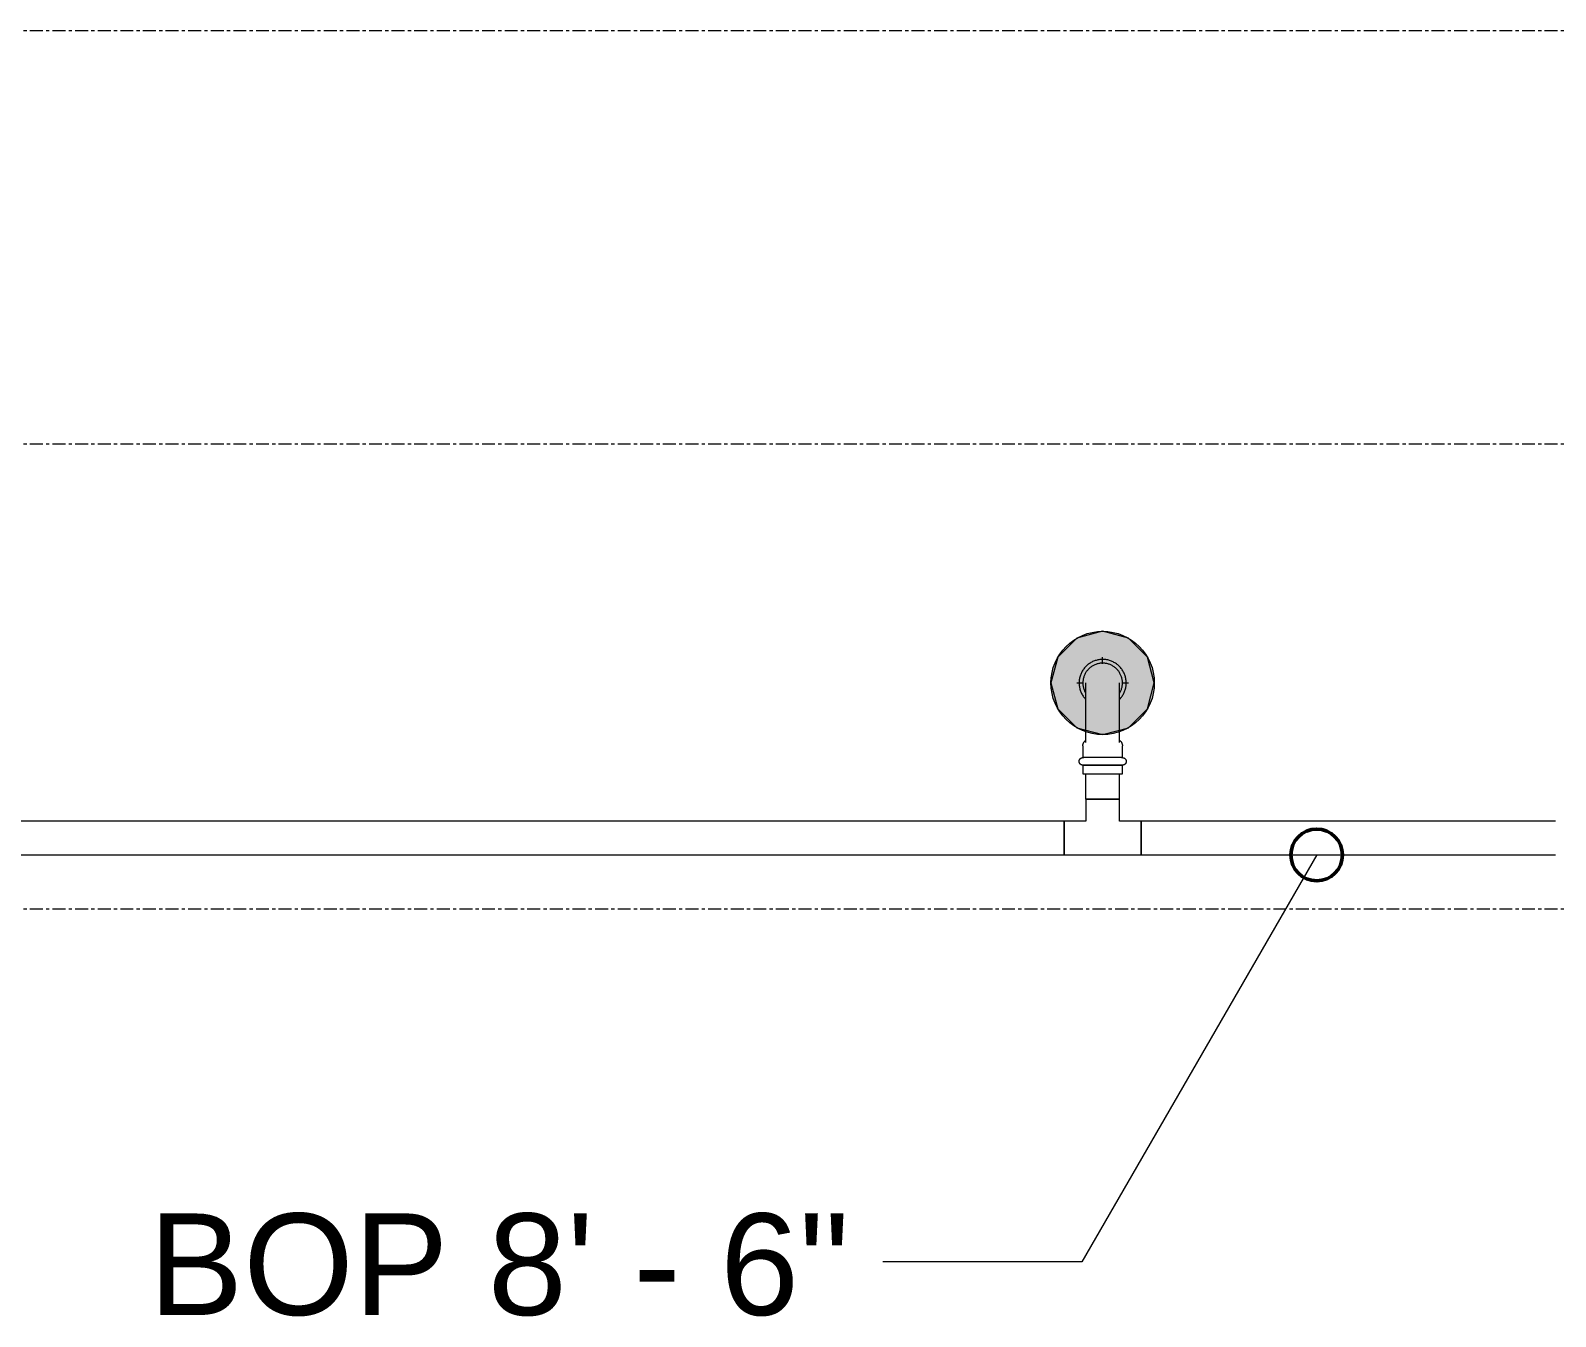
# Model space of a CAD drawing. Header units: inches. Extents: x -3679 to 241, y -496 to 1784.
# Drawn here: x -1873.5 to -1814.5, y 443.2 to 493 of the extents above; entities that cross this region are included whole.
import ezdxf

# ---------------------------------------------------------------- set-up
doc = ezdxf.new("R2010")
doc.units = ezdxf.units.IN
doc.header["$MEASUREMENT"] = 0
doc.linetypes.add('Grid Line', pattern=[0.875, 0.5, -0.125, 0.125, -0.125])
for name, color, linetype, lineweight in [('A-ANNO-NOTE', 250, 'Continuous', 9), ('G-ANNO-DIMS', 251, 'Continuous', 9), ('P-PIPE', 1, 'Continuous', 9), ('P-PIPE-CNTR', 1, 'Continuous', 9), ('S-GRID', 8, 'Continuous', 9)]:
    doc.layers.add(name, color=color, linetype=linetype, lineweight=lineweight)
doc.styles.add('Arial', font='arial.ttf', dxfattribs={"height": 3.934132})

# ---------------------------------------------------------------- blocks, each defined once
blk = doc.blocks.new('Victaulic-VicPress316-Elbow 90-45deg Style P568_P571 - Standard-V26-SECOND LEVEL')
at = {"layer": 'P-PIPE'}
for p, q in [((-1832.658, 466.35), (-1832.658, 465.444)), ((-1831.343, 465.444), (-1831.343, 466.35)), ((-1832.767, 465.304), (-1832.767, 464.852)), ((-1831.234, 464.852), (-1831.234, 465.304)), ((-1832.767, 464.561), (-1832.767, 464.223)), ((-1832, 464.852), (-1832.767, 464.852)), ((-1832, 464.561), (-1832.767, 464.561)), ((-1831.234, 464.852), (-1832, 464.852)), ((-1831.234, 464.561), (-1832, 464.561)), ((-1831.234, 464.223), (-1831.234, 464.561)), ((-1832.767, 464.223), (-1832, 464.223)), ((-1832, 464.223), (-1831.234, 464.223))]:
    blk.add_line(p, q, dxfattribs=at)
at = {"layer": 'P-PIPE', "flags": 128}
for points in [[(-1832, 468.655), (-1832.036, 468.654), (-1832.073, 468.652), (-1832.109, 468.648), (-1832.145, 468.643), (-1832.181, 468.637), (-1832.217, 468.629), (-1832.252, 468.619), (-1832.287, 468.609), (-1832.321, 468.596), (-1832.355, 468.583), (-1832.388, 468.568), (-1832.421, 468.552), (-1832.453, 468.534), (-1832.484, 468.515), (-1832.515, 468.496), (-1832.545, 468.474), (-1832.573, 468.452), (-1832.601, 468.428), (-1832.628, 468.404), (-1832.654, 468.378), (-1832.679, 468.352), (-1832.703, 468.324), (-1832.726, 468.295), (-1832.747, 468.266), (-1832.767, 468.236), (-1832.787, 468.204), (-1832.804, 468.173), (-1832.821, 468.14), (-1832.836, 468.107), (-1832.85, 468.073), (-1832.863, 468.039), (-1832.874, 468.004), (-1832.883, 467.969), (-1832.892, 467.934), (-1832.899, 467.898), (-1832.904, 467.862), (-1832.908, 467.825), (-1832.911, 467.789), (-1832.912, 467.753), (-1832.912, 467.716), (-1832.91, 467.68), (-1832.907, 467.643), (-1832.902, 467.607), (-1832.896, 467.571), (-1832.888, 467.536), (-1832.879, 467.5), (-1832.869, 467.465), (-1832.857, 467.431), (-1832.844, 467.397), (-1832.829, 467.363), (-1832.813, 467.33), (-1832.796, 467.298), (-1832.778, 467.267), (-1832.758, 467.236), (-1832.737, 467.206), (-1832.715, 467.177), (-1832.692, 467.149), (-1832.668, 467.122)], [(-1831.343, 467.111), (-1831.321, 467.134), (-1831.297, 467.162), (-1831.274, 467.19), (-1831.253, 467.22), (-1831.233, 467.25), (-1831.213, 467.281), (-1831.196, 467.313), (-1831.179, 467.345), (-1831.164, 467.379), (-1831.15, 467.412), (-1831.137, 467.447), (-1831.126, 467.481), (-1831.117, 467.516), (-1831.108, 467.552), (-1831.101, 467.588), (-1831.096, 467.624), (-1831.092, 467.66), (-1831.089, 467.696), (-1831.088, 467.733), (-1831.088, 467.769), (-1831.09, 467.806), (-1831.093, 467.842), (-1831.098, 467.878), (-1831.104, 467.914), (-1831.112, 467.95), (-1831.121, 467.985), (-1831.131, 468.02), (-1831.143, 468.055), (-1831.156, 468.089), (-1831.171, 468.122), (-1831.187, 468.155), (-1831.204, 468.187), (-1831.222, 468.219), (-1831.242, 468.25), (-1831.263, 468.28), (-1831.285, 468.309), (-1831.308, 468.337), (-1831.332, 468.364), (-1831.358, 468.39), (-1831.384, 468.415), (-1831.411, 468.439), (-1831.44, 468.462), (-1831.469, 468.484), (-1831.499, 468.505), (-1831.53, 468.524), (-1831.561, 468.542), (-1831.594, 468.559), (-1831.627, 468.575), (-1831.66, 468.589), (-1831.694, 468.602), (-1831.729, 468.614), (-1831.764, 468.624), (-1831.8, 468.633), (-1831.835, 468.64), (-1831.871, 468.646), (-1831.908, 468.65), (-1831.944, 468.653), (-1831.98, 468.655), (-1832, 468.655)], [(-1832, 468.509), (-1832.031, 468.509), (-1832.061, 468.507), (-1832.092, 468.504), (-1832.122, 468.5), (-1832.152, 468.494), (-1832.182, 468.487), (-1832.212, 468.479), (-1832.241, 468.47), (-1832.27, 468.46), (-1832.298, 468.449), (-1832.326, 468.436), (-1832.354, 468.423), (-1832.381, 468.408), (-1832.407, 468.392), (-1832.433, 468.375), (-1832.458, 468.358), (-1832.482, 468.339), (-1832.505, 468.319), (-1832.528, 468.298), (-1832.55, 468.277), (-1832.571, 468.254), (-1832.591, 468.231), (-1832.61, 468.207), (-1832.628, 468.182), (-1832.645, 468.157), (-1832.661, 468.131), (-1832.676, 468.104), (-1832.69, 468.077), (-1832.703, 468.049), (-1832.714, 468.021), (-1832.725, 467.992), (-1832.734, 467.963), (-1832.743, 467.933), (-1832.75, 467.903), (-1832.755, 467.873), (-1832.76, 467.843), (-1832.763, 467.812), (-1832.766, 467.782), (-1832.766, 467.751), (-1832.766, 467.72), (-1832.765, 467.69), (-1832.762, 467.659), (-1832.758, 467.629), (-1832.753, 467.599), (-1832.746, 467.569), (-1832.739, 467.539), (-1832.73, 467.51), (-1832.72, 467.481), (-1832.709, 467.452), (-1832.697, 467.424), (-1832.684, 467.396), (-1832.669, 467.369), (-1832.658, 467.349)], [(-1831.339, 467.355), (-1831.324, 467.382), (-1831.31, 467.409), (-1831.297, 467.437), (-1831.286, 467.465), (-1831.275, 467.494), (-1831.266, 467.523), (-1831.257, 467.553), (-1831.25, 467.582), (-1831.245, 467.613), (-1831.24, 467.643), (-1831.237, 467.673), (-1831.234, 467.704), (-1831.234, 467.735), (-1831.234, 467.765), (-1831.235, 467.796), (-1831.238, 467.826), (-1831.242, 467.857), (-1831.247, 467.887), (-1831.254, 467.917), (-1831.261, 467.947), (-1831.27, 467.976), (-1831.28, 468.005), (-1831.291, 468.034), (-1831.303, 468.062), (-1831.316, 468.089), (-1831.331, 468.116), (-1831.346, 468.143), (-1831.363, 468.169), (-1831.38, 468.194), (-1831.399, 468.218), (-1831.418, 468.242), (-1831.439, 468.265), (-1831.46, 468.287), (-1831.482, 468.308), (-1831.505, 468.328), (-1831.529, 468.348), (-1831.554, 468.366), (-1831.579, 468.383), (-1831.605, 468.4), (-1831.631, 468.415), (-1831.659, 468.429), (-1831.686, 468.442), (-1831.715, 468.454), (-1831.743, 468.465), (-1831.772, 468.475), (-1831.802, 468.483), (-1831.832, 468.491), (-1831.862, 468.497), (-1831.892, 468.502), (-1831.922, 468.505), (-1831.953, 468.508), (-1831.983, 468.509), (-1832, 468.509)], [(-1832.658, 467.743), (-1832.658, 467.742), (-1832.658, 467.738), (-1832.658, 467.733), (-1832.658, 467.725), (-1832.658, 467.715), (-1832.658, 467.703), (-1832.658, 467.689), (-1832.658, 467.672), (-1832.658, 467.654), (-1832.658, 467.633), (-1832.658, 467.61), (-1832.658, 467.585), (-1832.658, 467.559), (-1832.658, 467.53), (-1832.658, 467.499), (-1832.658, 467.467), (-1832.658, 467.433), (-1832.658, 467.397), (-1832.658, 467.359), (-1832.658, 467.32), (-1832.658, 467.28), (-1832.658, 467.237), (-1832.658, 467.194), (-1832.658, 467.149), (-1832.658, 467.102), (-1832.658, 467.055), (-1832.658, 467.006), (-1832.658, 466.957), (-1832.658, 466.906), (-1832.658, 466.855), (-1832.658, 466.802), (-1832.658, 466.749), (-1832.658, 466.696), (-1832.658, 466.641), (-1832.658, 466.587), (-1832.658, 466.531), (-1832.658, 466.476), (-1832.658, 466.421), (-1832.658, 466.365), (-1832.658, 466.35)], [(-1831.343, 466.35), (-1831.343, 466.406), (-1831.343, 466.461), (-1831.343, 466.517), (-1831.343, 466.572), (-1831.343, 466.627), (-1831.343, 466.681), (-1831.343, 466.735), (-1831.343, 466.788), (-1831.343, 466.841), (-1831.343, 466.892), (-1831.343, 466.943), (-1831.343, 466.993), (-1831.343, 467.042), (-1831.343, 467.09), (-1831.343, 467.136), (-1831.343, 467.182), (-1831.343, 467.226), (-1831.343, 467.268), (-1831.343, 467.309), (-1831.343, 467.349), (-1831.343, 467.387), (-1831.343, 467.423), (-1831.343, 467.458), (-1831.343, 467.491), (-1831.343, 467.522), (-1831.343, 467.551), (-1831.343, 467.578), (-1831.343, 467.604), (-1831.343, 467.627), (-1831.343, 467.648), (-1831.343, 467.667), (-1831.343, 467.684), (-1831.343, 467.699), (-1831.343, 467.712), (-1831.343, 467.723), (-1831.343, 467.731), (-1831.343, 467.737), (-1831.343, 467.741), (-1831.343, 467.743), (-1831.343, 467.743)], [(-1832.767, 465.304), (-1832.766, 465.315), (-1832.766, 465.326), (-1832.765, 465.336), (-1832.763, 465.347), (-1832.761, 465.358), (-1832.759, 465.369), (-1832.756, 465.379), (-1832.753, 465.39), (-1832.749, 465.4), (-1832.745, 465.41), (-1832.741, 465.42), (-1832.736, 465.43), (-1832.73, 465.439), (-1832.725, 465.449), (-1832.719, 465.458), (-1832.713, 465.467), (-1832.706, 465.475), (-1832.699, 465.483), (-1832.692, 465.492), (-1832.684, 465.499), (-1832.676, 465.507), (-1832.668, 465.514), (-1832.659, 465.521), (-1832.658, 465.522)], [(-1831.343, 465.522), (-1831.334, 465.515), (-1831.326, 465.508), (-1831.318, 465.501), (-1831.31, 465.493), (-1831.302, 465.485), (-1831.295, 465.477), (-1831.289, 465.468), (-1831.282, 465.459), (-1831.276, 465.45), (-1831.271, 465.441), (-1831.265, 465.431), (-1831.26, 465.422), (-1831.256, 465.412), (-1831.252, 465.402), (-1831.248, 465.391), (-1831.245, 465.381), (-1831.242, 465.371), (-1831.239, 465.36), (-1831.237, 465.349), (-1831.236, 465.338), (-1831.235, 465.328), (-1831.234, 465.317), (-1831.234, 465.306), (-1831.234, 465.304)], [(-1832.767, 464.561), (-1832.772, 464.561), (-1832.778, 464.562), (-1832.784, 464.562), (-1832.79, 464.563), (-1832.795, 464.564), (-1832.801, 464.565), (-1832.807, 464.567), (-1832.812, 464.569), (-1832.818, 464.571), (-1832.823, 464.573), (-1832.828, 464.575), (-1832.834, 464.578), (-1832.839, 464.581), (-1832.844, 464.584), (-1832.849, 464.587), (-1832.853, 464.59), (-1832.858, 464.594), (-1832.862, 464.597), (-1832.867, 464.601), (-1832.871, 464.605), (-1832.875, 464.61), (-1832.879, 464.614), (-1832.882, 464.619), (-1832.886, 464.623), (-1832.889, 464.628), (-1832.892, 464.633), (-1832.895, 464.638), (-1832.897, 464.643), (-1832.9, 464.649), (-1832.902, 464.654), (-1832.904, 464.66), (-1832.906, 464.665), (-1832.907, 464.671), (-1832.909, 464.676), (-1832.91, 464.682), (-1832.911, 464.688), (-1832.911, 464.694), (-1832.912, 464.699), (-1832.912, 464.705), (-1832.912, 464.711), (-1832.912, 464.717), (-1832.911, 464.723), (-1832.91, 464.728), (-1832.909, 464.734), (-1832.908, 464.74), (-1832.907, 464.745), (-1832.905, 464.751), (-1832.903, 464.757), (-1832.901, 464.762), (-1832.899, 464.767), (-1832.896, 464.773), (-1832.894, 464.778), (-1832.891, 464.783), (-1832.887, 464.788), (-1832.884, 464.792), (-1832.881, 464.797), (-1832.877, 464.802), (-1832.873, 464.806), (-1832.869, 464.81), (-1832.865, 464.814), (-1832.86, 464.818), (-1832.856, 464.822), (-1832.851, 464.825), (-1832.846, 464.828), (-1832.842, 464.831), (-1832.836, 464.834), (-1832.831, 464.837), (-1832.826, 464.84), (-1832.821, 464.842), (-1832.815, 464.844), (-1832.81, 464.846), (-1832.804, 464.847), (-1832.798, 464.849), (-1832.793, 464.85), (-1832.787, 464.851), (-1832.781, 464.852), (-1832.775, 464.852), (-1832.77, 464.852), (-1832.767, 464.852)], [(-1832, 464.852), (-1832.031, 464.852), (-1832.061, 464.852), (-1832.092, 464.852), (-1832.122, 464.852), (-1832.152, 464.852), (-1832.182, 464.852), (-1832.212, 464.852), (-1832.241, 464.852), (-1832.27, 464.852), (-1832.298, 464.852), (-1832.326, 464.852), (-1832.354, 464.852), (-1832.381, 464.852), (-1832.407, 464.852), (-1832.433, 464.852), (-1832.458, 464.852), (-1832.482, 464.852), (-1832.505, 464.852), (-1832.528, 464.852), (-1832.55, 464.852), (-1832.571, 464.852), (-1832.591, 464.852), (-1832.61, 464.852), (-1832.628, 464.852), (-1832.645, 464.852), (-1832.661, 464.852), (-1832.676, 464.852), (-1832.69, 464.852), (-1832.703, 464.852), (-1832.714, 464.852), (-1832.725, 464.852), (-1832.734, 464.852), (-1832.743, 464.852), (-1832.75, 464.852), (-1832.755, 464.852), (-1832.76, 464.852), (-1832.763, 464.852), (-1832.766, 464.852), (-1832.766, 464.852), (-1832.767, 464.852)], [(-1832.767, 464.852), (-1832.766, 464.852), (-1832.764, 464.852), (-1832.761, 464.852), (-1832.757, 464.852), (-1832.751, 464.852), (-1832.745, 464.852), (-1832.737, 464.852), (-1832.728, 464.852)], [(-1832.725, 464.561), (-1832.734, 464.561), (-1832.743, 464.561), (-1832.75, 464.561), (-1832.755, 464.561), (-1832.76, 464.561), (-1832.763, 464.561), (-1832.766, 464.561), (-1832.766, 464.561), (-1832.767, 464.561)], [(-1832.767, 464.561), (-1832.766, 464.561), (-1832.764, 464.561), (-1832.761, 464.561), (-1832.757, 464.561), (-1832.751, 464.561), (-1832.745, 464.561), (-1832.737, 464.561), (-1832.728, 464.561), (-1832.717, 464.561), (-1832.706, 464.561), (-1832.693, 464.561), (-1832.68, 464.561), (-1832.665, 464.561), (-1832.649, 464.561), (-1832.633, 464.561), (-1832.615, 464.561), (-1832.596, 464.561), (-1832.576, 464.561), (-1832.556, 464.561), (-1832.534, 464.561), (-1832.512, 464.561), (-1832.488, 464.561), (-1832.464, 464.561), (-1832.44, 464.561), (-1832.414, 464.561), (-1832.388, 464.561), (-1832.361, 464.561), (-1832.334, 464.561), (-1832.306, 464.561), (-1832.278, 464.561), (-1832.249, 464.561), (-1832.22, 464.561), (-1832.19, 464.561), (-1832.16, 464.561), (-1832.13, 464.561), (-1832.1, 464.561), (-1832.069, 464.561), (-1832.039, 464.561), (-1832.008, 464.561), (-1832, 464.561)], [(-1831.234, 464.852), (-1831.234, 464.852), (-1831.236, 464.852), (-1831.239, 464.852), (-1831.243, 464.852), (-1831.249, 464.852), (-1831.255, 464.852), (-1831.263, 464.852), (-1831.272, 464.852), (-1831.283, 464.852), (-1831.294, 464.852), (-1831.307, 464.852), (-1831.32, 464.852), (-1831.335, 464.852), (-1831.351, 464.852), (-1831.367, 464.852), (-1831.385, 464.852), (-1831.404, 464.852), (-1831.424, 464.852), (-1831.444, 464.852), (-1831.466, 464.852), (-1831.488, 464.852), (-1831.512, 464.852), (-1831.536, 464.852), (-1831.56, 464.852), (-1831.586, 464.852), (-1831.612, 464.852), (-1831.639, 464.852), (-1831.666, 464.852), (-1831.694, 464.852), (-1831.722, 464.852), (-1831.751, 464.852), (-1831.78, 464.852), (-1831.81, 464.852), (-1831.84, 464.852), (-1831.87, 464.852), (-1831.9, 464.852), (-1831.931, 464.852), (-1831.961, 464.852), (-1831.992, 464.852), (-1832, 464.852)], [(-1832, 464.561), (-1831.969, 464.561), (-1831.939, 464.561), (-1831.908, 464.561), (-1831.878, 464.561), (-1831.848, 464.561), (-1831.818, 464.561), (-1831.788, 464.561), (-1831.759, 464.561), (-1831.73, 464.561), (-1831.702, 464.561), (-1831.674, 464.561), (-1831.646, 464.561), (-1831.619, 464.561), (-1831.593, 464.561), (-1831.567, 464.561), (-1831.542, 464.561), (-1831.518, 464.561), (-1831.495, 464.561), (-1831.472, 464.561), (-1831.45, 464.561), (-1831.429, 464.561), (-1831.409, 464.561), (-1831.39, 464.561), (-1831.372, 464.561), (-1831.355, 464.561), (-1831.339, 464.561), (-1831.324, 464.561), (-1831.31, 464.561), (-1831.297, 464.561), (-1831.286, 464.561), (-1831.275, 464.561), (-1831.266, 464.561), (-1831.257, 464.561), (-1831.25, 464.561), (-1831.245, 464.561), (-1831.24, 464.561), (-1831.237, 464.561), (-1831.234, 464.561), (-1831.234, 464.561), (-1831.234, 464.561)], [(-1831.275, 464.852), (-1831.266, 464.852), (-1831.257, 464.852), (-1831.25, 464.852), (-1831.245, 464.852), (-1831.24, 464.852), (-1831.237, 464.852), (-1831.234, 464.852), (-1831.234, 464.852), (-1831.234, 464.852)], [(-1831.234, 464.561), (-1831.234, 464.561), (-1831.236, 464.561), (-1831.239, 464.561), (-1831.243, 464.561), (-1831.249, 464.561), (-1831.255, 464.561), (-1831.263, 464.561), (-1831.272, 464.561)], [(-1831.234, 464.852), (-1831.228, 464.852), (-1831.222, 464.852), (-1831.216, 464.851), (-1831.21, 464.85), (-1831.205, 464.849), (-1831.199, 464.848), (-1831.193, 464.847), (-1831.188, 464.845), (-1831.182, 464.843), (-1831.177, 464.841), (-1831.172, 464.838), (-1831.166, 464.836), (-1831.161, 464.833), (-1831.156, 464.83), (-1831.151, 464.827), (-1831.147, 464.824), (-1831.142, 464.82), (-1831.138, 464.816), (-1831.133, 464.812), (-1831.129, 464.808), (-1831.125, 464.804), (-1831.121, 464.8), (-1831.118, 464.795), (-1831.114, 464.79), (-1831.111, 464.785), (-1831.108, 464.78), (-1831.105, 464.775), (-1831.103, 464.77), (-1831.1, 464.765), (-1831.098, 464.76), (-1831.096, 464.754), (-1831.094, 464.749), (-1831.093, 464.743), (-1831.091, 464.737), (-1831.09, 464.732), (-1831.089, 464.726), (-1831.089, 464.72), (-1831.088, 464.714), (-1831.088, 464.708), (-1831.088, 464.703), (-1831.088, 464.697), (-1831.089, 464.691), (-1831.09, 464.685), (-1831.091, 464.679), (-1831.092, 464.674), (-1831.093, 464.668), (-1831.095, 464.663), (-1831.097, 464.657), (-1831.099, 464.652), (-1831.101, 464.646), (-1831.104, 464.641), (-1831.106, 464.636), (-1831.109, 464.631), (-1831.113, 464.626), (-1831.116, 464.621), (-1831.119, 464.617), (-1831.123, 464.612), (-1831.127, 464.608), (-1831.131, 464.604), (-1831.135, 464.6), (-1831.14, 464.596), (-1831.144, 464.592), (-1831.149, 464.589), (-1831.154, 464.585), (-1831.158, 464.582), (-1831.164, 464.579), (-1831.169, 464.577), (-1831.174, 464.574), (-1831.179, 464.572), (-1831.185, 464.57), (-1831.19, 464.568), (-1831.196, 464.566), (-1831.202, 464.565), (-1831.207, 464.564), (-1831.213, 464.563), (-1831.219, 464.562), (-1831.225, 464.562), (-1831.23, 464.561), (-1831.234, 464.561)]]:
    blk.add_lwpolyline(points, dxfattribs=at)

msp = doc.modelspace()

# ---------------------------------------------------------------- hatches: boundary and pattern name
at = {"layer": 'A-ANNO-NOTE'}
h = msp.add_hatch(color=256, dxfattribs=at)
edge = h.paths.add_edge_path(flags=0)
edge.add_arc((-1832, 467.743), 2, 0, 360)
msp.add_hatch(color=256, dxfattribs=at).paths.add_polyline_path([(-1832, 465.743), (-1831, 466.011), (-1830.268, 466.743), (-1830, 467.743), (-1830.268, 468.743), (-1831, 469.475), (-1832, 469.743), (-1833, 469.475), (-1833.732, 468.743), (-1834, 467.743), (-1833.732, 466.743), (-1833, 466.011)], flags=0)

# ---------------------------------------------------------------- linework, layer by layer
for p, q in [((-1833, 469.475), (-1833.732, 468.743)), ((-1832, 469.743), (-1833, 469.475)), ((-1831, 469.475), (-1832, 469.743)), ((-1830.268, 468.743), (-1831, 469.475)), ((-1833.732, 468.743), (-1834, 467.743)), ((-1830, 467.743), (-1830.268, 468.743)), ((-1834, 467.743), (-1833.732, 466.743)), ((-1830.268, 466.743), (-1830, 467.743)), ((-1833.732, 466.743), (-1833, 466.011)), ((-1831, 466.011), (-1830.268, 466.743)), ((-1833, 466.011), (-1832, 465.743)), ((-1832, 465.743), (-1831, 466.011))]:
    msp.add_line(p, q, dxfattribs=at)
msp.add_circle((-1832, 467.743), 2, dxfattribs=at)
at = {"layer": 'G-ANNO-DIMS'}
for p, q in [((-1823.716, 461.085), (-1832.806, 445.34)), ((-1832.806, 445.34), (-1840.507, 445.34))]:
    msp.add_line(p, q, dxfattribs=at)
at = {"layer": 'G-ANNO-DIMS', "lineweight": 50}
msp.add_circle((-1823.716, 461.085), 1, dxfattribs=at)
at = {"layer": 'P-PIPE'}
for p, q in [((-1832.658, 464.223), (-1832.658, 463.239)), ((-1831.343, 463.239), (-1831.343, 464.223)), ((-1831.343, 463.239), (-1832.658, 463.239)), ((-1832.657, 463.239), (-1832.657, 462.4)), ((-1832.657, 463.239), (-1832.635, 463.239)), ((-1832.635, 463.239), (-1832.569, 463.239)), ((-1832.569, 463.239), (-1832.465, 463.239)), ((-1832.465, 463.239), (-1832.329, 463.239)), ((-1832.329, 463.239), (-1832.17, 463.239)), ((-1832.17, 463.239), (-1831.83, 463.239)), ((-1831.83, 463.239), (-1831.671, 463.239)), ((-1831.671, 463.239), (-1831.535, 463.239)), ((-1831.535, 463.239), (-1831.431, 463.239)), ((-1831.431, 463.239), (-1831.365, 463.239)), ((-1831.365, 463.239), (-1831.343, 463.239)), ((-1831.343, 462.4), (-1831.343, 463.239)), ((-1833.496, 462.4), (-1904.48, 462.4)), ((-1833.496, 462.4), (-1833.496, 461.085)), ((-1832.657, 462.4), (-1833.496, 462.4)), ((-1833.496, 462.378), (-1833.496, 462.4)), ((-1833.496, 462.312), (-1833.496, 462.378)), ((-1833.496, 462.208), (-1833.496, 462.312)), ((-1833.496, 462.072), (-1833.496, 462.208)), ((-1830.504, 462.4), (-1831.343, 462.4)), ((-1830.504, 462.4), (-1830.504, 462.378)), ((-1814.473, 462.4), (-1830.504, 462.4)), ((-1830.504, 461.085), (-1830.504, 462.4)), ((-1830.504, 462.378), (-1830.504, 462.312)), ((-1830.504, 462.312), (-1830.504, 462.208)), ((-1830.504, 462.208), (-1830.504, 462.072)), ((-1833.496, 461.913), (-1833.496, 462.072)), ((-1833.496, 461.573), (-1833.496, 461.913)), ((-1833.496, 461.414), (-1833.496, 461.573)), ((-1830.504, 462.072), (-1830.504, 461.913)), ((-1830.504, 461.913), (-1830.504, 461.573)), ((-1830.504, 461.573), (-1830.504, 461.414)), ((-1904.48, 461.085), (-1833.496, 461.085)), ((-1833.496, 461.278), (-1833.496, 461.414)), ((-1833.496, 461.173), (-1833.496, 461.278)), ((-1833.496, 461.108), (-1833.496, 461.173)), ((-1833.496, 461.085), (-1833.496, 461.108)), ((-1833.496, 461.085), (-1830.504, 461.085)), ((-1830.504, 461.414), (-1830.504, 461.278)), ((-1830.504, 461.278), (-1830.504, 461.173)), ((-1830.504, 461.173), (-1830.504, 461.108)), ((-1830.504, 461.108), (-1830.504, 461.085)), ((-1830.504, 461.085), (-1814.473, 461.085))]:
    msp.add_line(p, q, dxfattribs=at)
at = {"layer": 'P-PIPE-CNTR'}
for p, q in [((-1832, 468.481), (-1832, 468.743)), ((-1833, 467.743), (-1832.736, 467.743)), ((-1831.264, 467.743), (-1831, 467.743))]:
    msp.add_line(p, q, dxfattribs=at)
at = {"layer": 'S-GRID', "linetype": 'Grid Line'}
for p, q in [((-3666.394, 493), (228, 493)), ((-3666.394, 477), (228, 477)), ((-3666.394, 459), (228, 459))]:
    msp.add_line(p, q, dxfattribs=at)

# ---------------------------------------------------------------- block references
at = {"layer": 'P-PIPE'}
msp.add_blockref('Victaulic-VicPress316-Elbow 90-45deg Style P568_P571 - Standard-V26-SECOND LEVEL', (0, 0), dxfattribs=at)

# ---------------------------------------------------------------- texts
at = {"layer": 'G-ANNO-DIMS', "insert": (-1868.927, 447.21), "char_height": 3.93413, "width": 32.304, "attachment_point": 1, "line_spacing_factor": 0.938532, "style": 'Arial'}
msp.add_mtext('BOP 8\' - 6"', dxfattribs=at)

doc.saveas('drawing.dxf')
